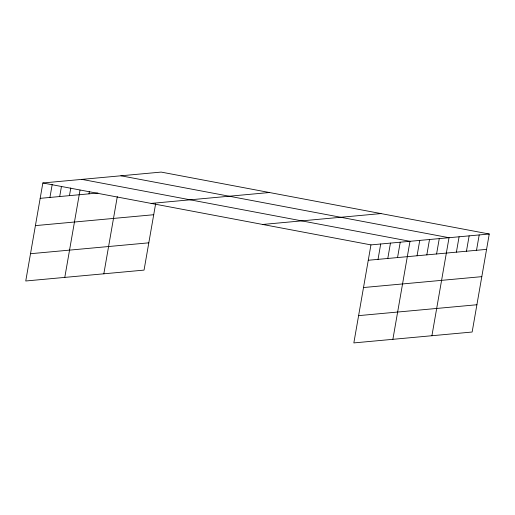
<?xml version="1.0" encoding="UTF-8"?>
<svg xmlns="http://www.w3.org/2000/svg" width="515" height="515" viewBox="0 0 515 515"><rect width="100%" height="100%" fill="white"/><g stroke="black" fill="none" stroke-linecap="round" stroke-linejoin="round"><path stroke-width="0.77" d="M489.25 234.01L370.948 244.895L353.844 342.913L472.146 332.027L489.25 234.01L161.156 172.087L42.854 182.973L25.75 280.99L144.052 270.105L155.62 203.818M49.936 197.438L52.215 184.376M59.695 196.543L61.44 186.552M69.454 195.642L70.793 187.962M64.787 277.398L80.018 190.138M88.973 193.846L89.378 191.541M103.83 273.806L117.304 196.608M378.029 259.36L380.707 243.994M387.789 258.466L390.467 243.099M397.548 257.564L400.226 242.198M392.881 339.321L409.992 241.303L81.898 179.381M417.066 255.768L419.751 240.402M426.826 254.874L429.51 239.507M436.585 253.972L439.269 238.606M431.918 335.728L449.029 237.711L120.935 175.789M456.399 252.15L459.084 236.784M466.455 251.223L469.139 235.857M476.51 250.303L479.195 234.937M40.176 198.339L97.985 193.016M151.127 203.406L269.429 192.52M35.413 225.615L153.715 214.729M262.682 224.463L380.978 213.577M30.507 253.715L148.809 242.829M368.27 260.262L486.566 249.376M363.506 287.537L481.808 276.652M358.601 315.637L476.903 304.751M42.854 182.973L370.948 244.895"/></g></svg>
